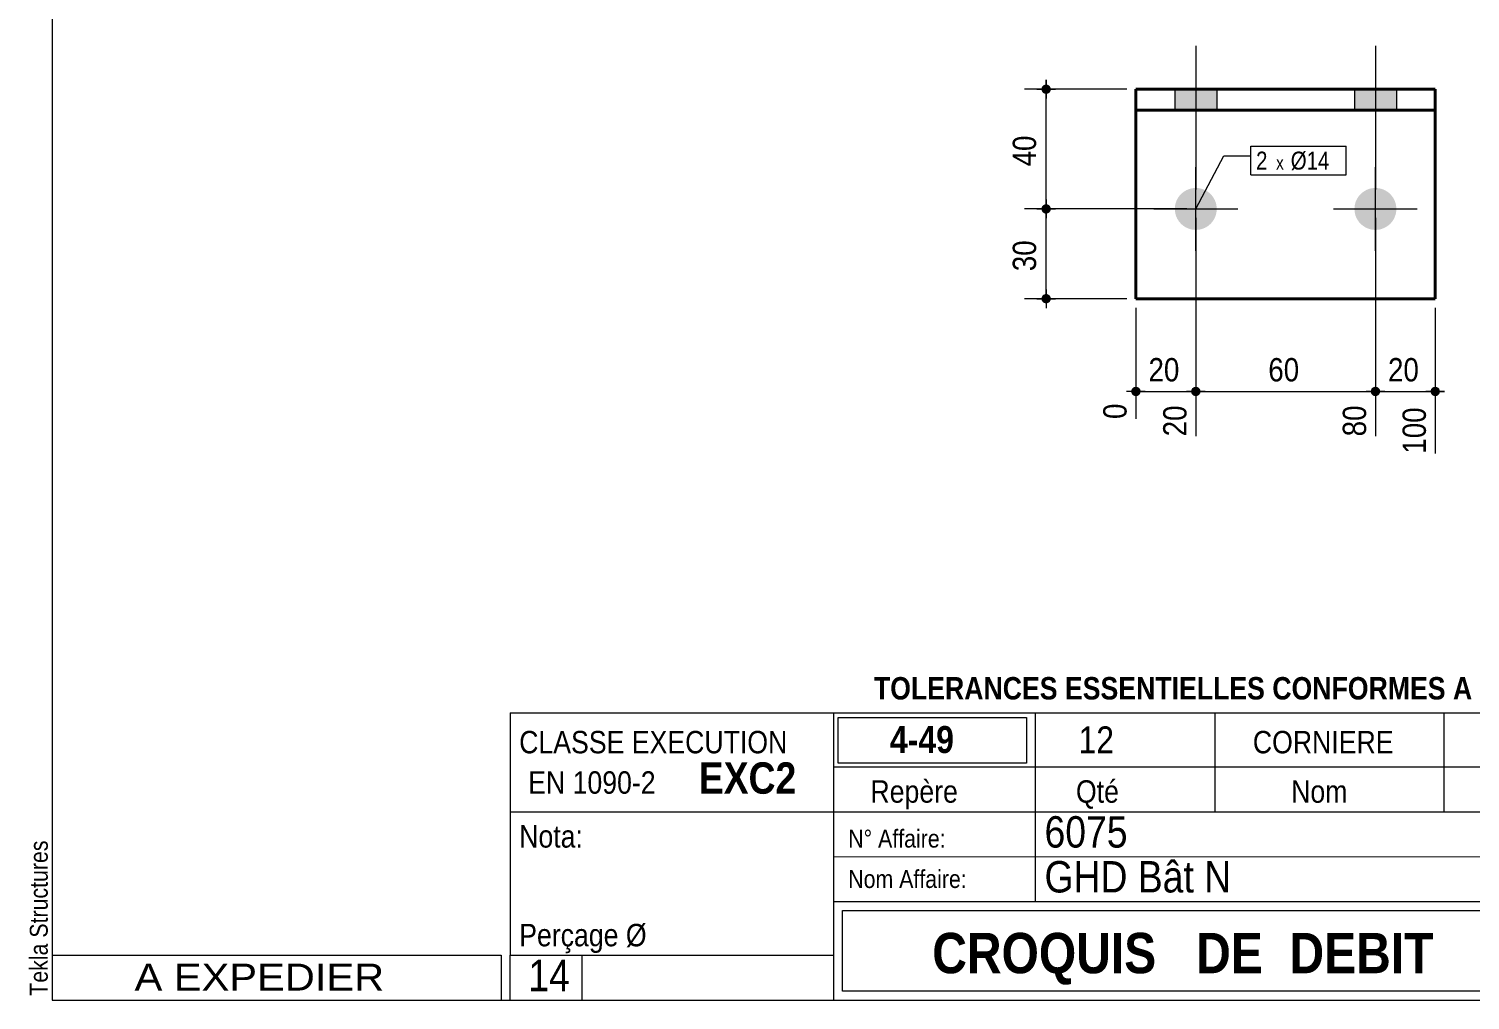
# Model space of a CAD drawing. Header units: millimetres. Extents: x 2 to 287, y 5 to 195.
# Drawn here: x 2.4 to 162.9, y 5 to 113.2 of the extents above; entities that cross this region are included whole.
import ezdxf

# ---------------------------------------------------------------- set-up
doc = ezdxf.new("R2010")
doc.units = ezdxf.units.MM
for name, color, linetype, lineweight in [('Autre type objet', 1, 'Continuous', 0), ('Boulon', 7, 'Continuous', 0), ('Cotation', 7, 'Continuous', 0), ('Désignation boulon', 3, 'Continuous', 0), ('Feuille dessin', 5, 'Continuous', 0), ('Piece', 2, 'Continuous', 0)]:
    doc.layers.add(name, color=color, linetype=linetype, lineweight=lineweight)
doc.styles.add('ARIAL', font='ARIAL.TTF')
doc.styles.add('ARIAL_BOLD', font='ARIALBD.TTF')
doc.styles.add('ARIAL_NARROW', font='ARIAL.TTF')
doc.styles.add('COMIC_SANS_MS', font='COMIC.TTF')

# ---------------------------------------------------------------- blocks, each defined once
blk = doc.blocks.new('*A4')
at = {"layer": 'Boulon'}
for points in [[(132.29, 90.82), (132.23, 90.82), (132.18, 90.83), (132.12, 90.83), (132.06, 90.84), (132, 90.85), (131.95, 90.85), (131.89, 90.86), (131.84, 90.88), (131.78, 90.89), (131.72, 90.9), (131.67, 90.92), (131.61, 90.94), (131.56, 90.96), (131.51, 90.98), (131.45, 91), (131.4, 91.02), (131.35, 91.04), (131.3, 91.07), (131.25, 91.1), (131.2, 91.12), (131.15, 91.15), (131.1, 91.18), (131.05, 91.21), (131, 91.25), (130.96, 91.28), (130.91, 91.31), (130.87, 91.35), (130.82, 91.39), (130.78, 91.42), (130.74, 91.46), (130.7, 91.5), (130.66, 91.54), (130.62, 91.59), (130.58, 91.63), (130.54, 91.67), (130.51, 91.72), (130.47, 91.76), (130.44, 91.81), (130.41, 91.86), (130.38, 91.91), (130.35, 91.95), (130.32, 92), (130.29, 92.05), (130.26, 92.1), (130.24, 92.16), (130.21, 92.21), (130.19, 92.26), (130.17, 92.31), (130.15, 92.37), (130.13, 92.42), (130.11, 92.48), (130.1, 92.53), (130.08, 92.59), (130.07, 92.64), (130.06, 92.7), (130.05, 92.75), (130.04, 92.81), (130.03, 92.87), (130.02, 92.92), (130.02, 92.98), (130.02, 93.04), (130.01, 93.1), (130.01, 93.15), (130.01, 93.21), (130.02, 93.27), (130.02, 93.32), (130.02, 93.38), (130.03, 93.44), (130.04, 93.5), (130.05, 93.55), (130.06, 93.61), (130.07, 93.66), (130.08, 93.72), (130.1, 93.78), (130.11, 93.83), (130.13, 93.89), (130.15, 93.94), (130.17, 93.99), (130.19, 94.05), (130.21, 94.1), (130.24, 94.15), (130.26, 94.2), (130.29, 94.25), (130.32, 94.3), (130.35, 94.35), (130.38, 94.4), (130.41, 94.45), (130.44, 94.5), (130.47, 94.54), (130.51, 94.59), (130.54, 94.63), (130.58, 94.68), (130.62, 94.72), (130.66, 94.76), (130.7, 94.8), (130.74, 94.84), (130.78, 94.88), (130.82, 94.92), (130.87, 94.96), (130.91, 94.99), (130.96, 95.03), (131, 95.06), (131.05, 95.09), (131.1, 95.12), (131.15, 95.15), (131.2, 95.18), (131.25, 95.21), (131.3, 95.24), (131.35, 95.26), (131.4, 95.29), (131.45, 95.31), (131.51, 95.33), (131.56, 95.35), (131.61, 95.37), (131.67, 95.39), (131.72, 95.4), (131.78, 95.42), (131.84, 95.43), (131.89, 95.44), (131.95, 95.45), (132, 95.46), (132.06, 95.47), (132.12, 95.48), (132.18, 95.48), (132.23, 95.48), (132.29, 95.49), (132.35, 95.49), (132.4, 95.49), (132.46, 95.48), (132.52, 95.48), (132.58, 95.48), (132.63, 95.47), (132.69, 95.46), (132.75, 95.45), (132.8, 95.44), (132.86, 95.43), (132.91, 95.42), (132.97, 95.4), (133.02, 95.39), (133.08, 95.37), (133.13, 95.35), (133.19, 95.33), (133.24, 95.31), (133.29, 95.29), (133.34, 95.26), (133.4, 95.24), (133.45, 95.21), (133.5, 95.18), (133.55, 95.15), (133.59, 95.12), (133.64, 95.09), (133.69, 95.06), (133.74, 95.03), (133.78, 94.99), (133.83, 94.96), (133.87, 94.92), (133.91, 94.88), (133.96, 94.84), (134, 94.8), (134.04, 94.76), (134.08, 94.72), (134.11, 94.68), (134.15, 94.63), (134.19, 94.59), (134.22, 94.54), (134.25, 94.5), (134.29, 94.45), (134.32, 94.4), (134.35, 94.35), (134.38, 94.3), (134.4, 94.25), (134.43, 94.2), (134.46, 94.15), (134.48, 94.1), (134.5, 94.05), (134.52, 93.99), (134.54, 93.94), (134.56, 93.89), (134.58, 93.83), (134.6, 93.78), (134.61, 93.72), (134.62, 93.66), (134.64, 93.61), (134.65, 93.55), (134.65, 93.5), (134.66, 93.44), (134.67, 93.38), (134.67, 93.32), (134.68, 93.27), (134.68, 93.21), (134.68, 93.15), (134.68, 93.1), (134.68, 93.04), (134.67, 92.98), (134.67, 92.92), (134.66, 92.87), (134.65, 92.81), (134.65, 92.75), (134.64, 92.7), (134.62, 92.64), (134.61, 92.59), (134.6, 92.53), (134.58, 92.48), (134.56, 92.42), (134.54, 92.37), (134.52, 92.31), (134.5, 92.26), (134.48, 92.21), (134.46, 92.16), (134.43, 92.1), (134.4, 92.05), (134.38, 92), (134.35, 91.95), (134.32, 91.91), (134.29, 91.86), (134.25, 91.81), (134.22, 91.76), (134.19, 91.72), (134.15, 91.67), (134.11, 91.63), (134.08, 91.59), (134.04, 91.54), (134, 91.5), (133.96, 91.46), (133.91, 91.42), (133.87, 91.39), (133.83, 91.35), (133.78, 91.31), (133.74, 91.28), (133.69, 91.25), (133.64, 91.21), (133.59, 91.18), (133.55, 91.15), (133.5, 91.12), (133.45, 91.1), (133.4, 91.07), (133.34, 91.04), (133.29, 91.02), (133.24, 91), (133.19, 90.98), (133.13, 90.96), (133.08, 90.94), (133.02, 90.92), (132.97, 90.9), (132.91, 90.89), (132.86, 90.88), (132.8, 90.86), (132.75, 90.85), (132.69, 90.85), (132.63, 90.84), (132.58, 90.83), (132.52, 90.83), (132.46, 90.82), (132.4, 90.82), (132.35, 90.82)], [(152.29, 90.82), (152.23, 90.82), (152.18, 90.83), (152.12, 90.83), (152.06, 90.84), (152, 90.85), (151.95, 90.85), (151.89, 90.86), (151.84, 90.88), (151.78, 90.89), (151.72, 90.9), (151.67, 90.92), (151.61, 90.94), (151.56, 90.96), (151.51, 90.98), (151.45, 91), (151.4, 91.02), (151.35, 91.04), (151.3, 91.07), (151.25, 91.1), (151.2, 91.12), (151.15, 91.15), (151.1, 91.18), (151.05, 91.21), (151, 91.25), (150.96, 91.28), (150.91, 91.31), (150.87, 91.35), (150.82, 91.39), (150.78, 91.42), (150.74, 91.46), (150.7, 91.5), (150.66, 91.54), (150.62, 91.59), (150.58, 91.63), (150.54, 91.67), (150.51, 91.72), (150.47, 91.76), (150.44, 91.81), (150.41, 91.86), (150.38, 91.91), (150.35, 91.95), (150.32, 92), (150.29, 92.05), (150.26, 92.1), (150.24, 92.16), (150.21, 92.21), (150.19, 92.26), (150.17, 92.31), (150.15, 92.37), (150.13, 92.42), (150.11, 92.48), (150.1, 92.53), (150.08, 92.59), (150.07, 92.64), (150.06, 92.7), (150.05, 92.75), (150.04, 92.81), (150.03, 92.87), (150.02, 92.92), (150.02, 92.98), (150.02, 93.04), (150.01, 93.1), (150.01, 93.15), (150.01, 93.21), (150.02, 93.27), (150.02, 93.32), (150.02, 93.38), (150.03, 93.44), (150.04, 93.5), (150.05, 93.55), (150.06, 93.61), (150.07, 93.66), (150.08, 93.72), (150.1, 93.78), (150.11, 93.83), (150.13, 93.89), (150.15, 93.94), (150.17, 93.99), (150.19, 94.05), (150.21, 94.1), (150.24, 94.15), (150.26, 94.2), (150.29, 94.25), (150.32, 94.3), (150.35, 94.35), (150.38, 94.4), (150.41, 94.45), (150.44, 94.5), (150.47, 94.54), (150.51, 94.59), (150.54, 94.63), (150.58, 94.68), (150.62, 94.72), (150.66, 94.76), (150.7, 94.8), (150.74, 94.84), (150.78, 94.88), (150.82, 94.92), (150.87, 94.96), (150.91, 94.99), (150.96, 95.03), (151, 95.06), (151.05, 95.09), (151.1, 95.12), (151.15, 95.15), (151.2, 95.18), (151.25, 95.21), (151.3, 95.24), (151.35, 95.26), (151.4, 95.29), (151.45, 95.31), (151.51, 95.33), (151.56, 95.35), (151.61, 95.37), (151.67, 95.39), (151.72, 95.4), (151.78, 95.42), (151.84, 95.43), (151.89, 95.44), (151.95, 95.45), (152, 95.46), (152.06, 95.47), (152.12, 95.48), (152.18, 95.48), (152.23, 95.48), (152.29, 95.49), (152.35, 95.49), (152.4, 95.49), (152.46, 95.48), (152.52, 95.48), (152.58, 95.48), (152.63, 95.47), (152.69, 95.46), (152.75, 95.45), (152.8, 95.44), (152.86, 95.43), (152.91, 95.42), (152.97, 95.4), (153.02, 95.39), (153.08, 95.37), (153.13, 95.35), (153.19, 95.33), (153.24, 95.31), (153.29, 95.29), (153.34, 95.26), (153.4, 95.24), (153.45, 95.21), (153.5, 95.18), (153.55, 95.15), (153.59, 95.12), (153.64, 95.09), (153.69, 95.06), (153.74, 95.03), (153.78, 94.99), (153.83, 94.96), (153.87, 94.92), (153.91, 94.88), (153.96, 94.84), (154, 94.8), (154.04, 94.76), (154.08, 94.72), (154.11, 94.68), (154.15, 94.63), (154.19, 94.59), (154.22, 94.54), (154.25, 94.5), (154.29, 94.45), (154.32, 94.4), (154.35, 94.35), (154.38, 94.3), (154.4, 94.25), (154.43, 94.2), (154.46, 94.15), (154.48, 94.1), (154.5, 94.05), (154.52, 93.99), (154.54, 93.94), (154.56, 93.89), (154.58, 93.83), (154.6, 93.78), (154.61, 93.72), (154.62, 93.66), (154.64, 93.61), (154.65, 93.55), (154.65, 93.5), (154.66, 93.44), (154.67, 93.38), (154.67, 93.32), (154.68, 93.27), (154.68, 93.21), (154.68, 93.15), (154.68, 93.1), (154.68, 93.04), (154.67, 92.98), (154.67, 92.92), (154.66, 92.87), (154.65, 92.81), (154.65, 92.75), (154.64, 92.7), (154.62, 92.64), (154.61, 92.59), (154.6, 92.53), (154.58, 92.48), (154.56, 92.42), (154.54, 92.37), (154.52, 92.31), (154.5, 92.26), (154.48, 92.21), (154.46, 92.16), (154.43, 92.1), (154.4, 92.05), (154.38, 92), (154.35, 91.95), (154.32, 91.91), (154.29, 91.86), (154.25, 91.81), (154.22, 91.76), (154.19, 91.72), (154.15, 91.67), (154.11, 91.63), (154.08, 91.59), (154.04, 91.54), (154, 91.5), (153.96, 91.46), (153.91, 91.42), (153.87, 91.39), (153.83, 91.35), (153.78, 91.31), (153.74, 91.28), (153.69, 91.25), (153.64, 91.21), (153.59, 91.18), (153.55, 91.15), (153.5, 91.12), (153.45, 91.1), (153.4, 91.07), (153.34, 91.04), (153.29, 91.02), (153.24, 91), (153.19, 90.98), (153.13, 90.96), (153.08, 90.94), (153.02, 90.92), (152.97, 90.9), (152.91, 90.89), (152.86, 90.88), (152.8, 90.86), (152.75, 90.85), (152.69, 90.85), (152.63, 90.84), (152.58, 90.83), (152.52, 90.83), (152.46, 90.82), (152.4, 90.82), (152.35, 90.82)]]:
    blk.add_hatch(color=256, dxfattribs=at).paths.add_polyline_path(points, flags=17)
at = {"layer": 'Boulon', "linetype": 'Continuous', "lineweight": 0}
for p, q in [((132.35, 88.49), (132.35, 97.82)), ((152.35, 88.49), (152.35, 97.82)), ((127.68, 93.15), (137.01, 93.15)), ((147.68, 93.15), (157.01, 93.15))]:
    blk.add_line(p, q, dxfattribs=at)
blk = doc.blocks.new('*A5')
at = {"layer": 'Boulon'}
for points in [[(134.68, 106.49), (134.68, 104.15), (130.01, 104.15), (130.01, 106.49)], [(154.68, 106.49), (154.68, 104.15), (150.01, 104.15), (150.01, 106.49)]]:
    blk.add_hatch(color=256, dxfattribs=at).paths.add_polyline_path(points, flags=17)
at = {"layer": 'Boulon', "linetype": 'Continuous', "lineweight": 0}
for p, q in [((132.35, 111.32), (132.35, 95.32)), ((152.35, 111.32), (152.35, 95.32)), ((130.01, 106.49), (130.01, 104.15)), ((134.68, 106.49), (134.68, 104.15)), ((150.01, 106.49), (150.01, 104.15)), ((154.68, 106.49), (154.68, 104.15))]:
    blk.add_line(p, q, dxfattribs=at)
blk = doc.blocks.new('*A6')
at = {"layer": 'Piece', "color": 2, "linetype": 'Continuous', "lineweight": 40}
for p, q in [((125.68, 104.153333), (125.68, 106.486667)), ((125.68, 106.486667), (159.013333, 106.486667)), ((159.013333, 104.153333), (159.013333, 106.486667)), ((125.68, 104.153333), (159.013333, 104.153333)), ((125.68, 104.153333), (125.68, 83.153333)), ((159.013333, 83.153333), (159.013333, 104.153333)), ((125.68, 83.153333), (159.013333, 83.153333))]:
    blk.add_line(p, q, dxfattribs=at)
blk = doc.blocks.new('*A7')
at = {"layer": 'Feuille dessin', "linetype": 'Continuous', "lineweight": 0}
for p, q in [((5, 195), (5, 5)), ((5, 5), (282, 5))]:
    blk.add_line(p, q, dxfattribs=at)
at = {"layer": 'Feuille dessin', "style": 'ARIAL', "width": 0.85}
blk.add_text('Tekla Structures', height=2, rotation=90, dxfattribs=at).set_placement((4.5, 5.5))
blk = doc.blocks.new('*A9')
at = {"layer": 'Autre type objet', "linetype": 'Continuous', "lineweight": 0}
for p, q in [((56, 37), (92, 37)), ((56, 37), (56, 10)), ((92, 37), (92, 10)), ((56, 26), (92, 26)), ((56, 10), (92, 10)), ((56, 5), (56, 10)), ((64, 5), (64, 10)), ((56, 5), (64, 5))]:
    blk.add_line(p, q, dxfattribs=at)
at = {"layer": 'Autre type objet', "width": 0.85}
for s, height, style, p in [('CLASSE EXECUTION', 2.5, 'ARIAL', (57, 32.5)), ('EN 1090-2', 2.5, 'ARIAL', (58, 28)), ('EXC2', 3.5, 'ARIAL_BOLD', (77, 28)), ('Nota:', 2.5, 'ARIAL', (57, 22)), ('Perçage Ø', 2.5, 'ARIAL', (57, 11)), ('14', 3.5, 'ARIAL_NARROW', (58.014234, 6))]:
    blk.add_text(s, height=height, dxfattribs=dict(at, style=style)).set_placement(p)
blk = doc.blocks.new('*A10')
at = {"layer": 'Autre type objet', "linetype": 'Continuous', "lineweight": 0}
for p, q in [((92, 37), (282, 37)), ((92, 37), (92, 31)), ((114.5, 31), (114.5, 37)), ((134.5, 31), (134.5, 37)), ((160, 31), (160, 37)), ((92.51953, 36.5), (113.5, 36.5)), ((92.51953, 31.394341), (92.51953, 36.5)), ((113.5, 36.5), (113.5, 31.394341)), ((92, 31), (282, 31)), ((92, 31), (92, 5)), ((113.5, 31.394341), (92.51953, 31.394341)), ((114.5, 16), (114.5, 31)), ((134.5, 26), (134.5, 31)), ((160, 26), (160, 31)), ((92, 26), (282, 26)), ((92, 21), (241.327069, 20.935451)), ((92, 16), (181, 16)), ((93, 15), (180, 15)), ((93, 6), (93, 15)), ((92, 5), (282, 5)), ((180, 6), (93, 6))]:
    blk.add_line(p, q, dxfattribs=at)
at = {"layer": 'Autre type objet', "width": 0.85}
for s, height, style, p in [('TOLERANCES ESSENTIELLES CONFORMES A LA NORME 1090-1', 2.5, 'ARIAL_BOLD', (96.5, 38.5)), ('4-49', 3, 'ARIAL_BOLD', (98.285724, 32.540141)), ('12', 3, 'ARIAL', (119.277344, 32.5)), ('CORNIERE', 2.5, 'ARIAL', (138.699341, 32.5)), ('Repère', 2.5, 'ARIAL', (96.112978, 27)), ('Qté', 2.5, 'ARIAL', (119, 27)), ('Nom', 2.5, 'ARIAL', (142.961426, 27)), ('N° Affaire:', 2, 'ARIAL', (93.640566, 22)), ('6075', 3.5, 'ARIAL', (115.5, 22)), ('Nom Affaire:', 2, 'ARIAL', (93.640566, 17.5)), ('GHD Bât N', 3.5, 'ARIAL', (115.5, 17)), ('CROQUIS   DE  DEBIT', 4.5, 'ARIAL_BOLD', (103, 8))]:
    blk.add_text(s, height=height, dxfattribs=dict(at, style=style)).set_placement(p)
blk = doc.blocks.new('*A11')
at = {"layer": 'Autre type objet', "linetype": 'Continuous', "lineweight": 0}
for p, q in [((5, 10), (55, 10)), ((5, 10), (5, 5)), ((55, 10), (55, 5)), ((5, 5), (55, 5))]:
    blk.add_line(p, q, dxfattribs=at)
at = {"layer": 'Autre type objet', "style": 'ARIAL', "width": 1.105}
blk.add_text('A EXPEDIER', height=3, dxfattribs=at).set_placement((14.169647, 6.073465))
blk = doc.blocks.new('*A20')
at = {"layer": 'Cotation'}
for points in [[(115.65, 92.63), (115.63, 92.64), (115.6, 92.64), (115.58, 92.64), (115.55, 92.65), (115.53, 92.66), (115.5, 92.66), (115.48, 92.67), (115.46, 92.68), (115.43, 92.69), (115.41, 92.71), (115.39, 92.72), (115.37, 92.74), (115.35, 92.75), (115.33, 92.77), (115.31, 92.79), (115.29, 92.8), (115.28, 92.82), (115.26, 92.84), (115.25, 92.86), (115.23, 92.89), (115.22, 92.91), (115.21, 92.93), (115.2, 92.95), (115.19, 92.98), (115.18, 93), (115.18, 93.03), (115.17, 93.05), (115.17, 93.08), (115.16, 93.1), (115.16, 93.13), (115.16, 93.15), (115.16, 93.18), (115.16, 93.2), (115.17, 93.23), (115.17, 93.25), (115.18, 93.28), (115.18, 93.3), (115.19, 93.33), (115.2, 93.35), (115.21, 93.38), (115.22, 93.4), (115.23, 93.42), (115.25, 93.44), (115.26, 93.46), (115.28, 93.48), (115.29, 93.5), (115.31, 93.52), (115.33, 93.54), (115.35, 93.56), (115.37, 93.57), (115.39, 93.59), (115.41, 93.6), (115.43, 93.61), (115.46, 93.62), (115.48, 93.63), (115.5, 93.64), (115.53, 93.65), (115.55, 93.66), (115.58, 93.66), (115.6, 93.67), (115.63, 93.67), (115.65, 93.67), (115.68, 93.67), (115.71, 93.67), (115.73, 93.67), (115.76, 93.67), (115.78, 93.66), (115.81, 93.66), (115.83, 93.65), (115.86, 93.64), (115.88, 93.63), (115.9, 93.62), (115.93, 93.61), (115.95, 93.6), (115.97, 93.59), (115.99, 93.57), (116.01, 93.56), (116.03, 93.54), (116.05, 93.52), (116.07, 93.5), (116.08, 93.48), (116.1, 93.46), (116.11, 93.44), (116.13, 93.42), (116.14, 93.4), (116.15, 93.38), (116.16, 93.35), (116.17, 93.33), (116.18, 93.3), (116.18, 93.28), (116.19, 93.25), (116.19, 93.23), (116.2, 93.2), (116.2, 93.18), (116.2, 93.15), (116.2, 93.13), (116.2, 93.1), (116.19, 93.08), (116.19, 93.05), (116.18, 93.03), (116.18, 93), (116.17, 92.98), (116.16, 92.95), (116.15, 92.93), (116.14, 92.91), (116.13, 92.89), (116.11, 92.86), (116.1, 92.84), (116.08, 92.82), (116.07, 92.8), (116.05, 92.79), (116.03, 92.77), (116.01, 92.75), (115.99, 92.74), (115.97, 92.72), (115.95, 92.71), (115.93, 92.69), (115.9, 92.68), (115.88, 92.67), (115.86, 92.66), (115.83, 92.66), (115.81, 92.65), (115.78, 92.64), (115.76, 92.64), (115.73, 92.64), (115.71, 92.63), (115.68, 92.63)], [(115.65, 82.63), (115.63, 82.64), (115.6, 82.64), (115.58, 82.64), (115.55, 82.65), (115.53, 82.66), (115.5, 82.66), (115.48, 82.67), (115.46, 82.68), (115.43, 82.69), (115.41, 82.71), (115.39, 82.72), (115.37, 82.74), (115.35, 82.75), (115.33, 82.77), (115.31, 82.79), (115.29, 82.8), (115.28, 82.82), (115.26, 82.84), (115.25, 82.86), (115.23, 82.89), (115.22, 82.91), (115.21, 82.93), (115.2, 82.95), (115.19, 82.98), (115.18, 83), (115.18, 83.03), (115.17, 83.05), (115.17, 83.08), (115.16, 83.1), (115.16, 83.13), (115.16, 83.15), (115.16, 83.18), (115.16, 83.2), (115.17, 83.23), (115.17, 83.25), (115.18, 83.28), (115.18, 83.3), (115.19, 83.33), (115.2, 83.35), (115.21, 83.38), (115.22, 83.4), (115.23, 83.42), (115.25, 83.44), (115.26, 83.46), (115.28, 83.48), (115.29, 83.5), (115.31, 83.52), (115.33, 83.54), (115.35, 83.56), (115.37, 83.57), (115.39, 83.59), (115.41, 83.6), (115.43, 83.61), (115.46, 83.62), (115.48, 83.63), (115.5, 83.64), (115.53, 83.65), (115.55, 83.66), (115.58, 83.66), (115.6, 83.67), (115.63, 83.67), (115.65, 83.67), (115.68, 83.67), (115.71, 83.67), (115.73, 83.67), (115.76, 83.67), (115.78, 83.66), (115.81, 83.66), (115.83, 83.65), (115.86, 83.64), (115.88, 83.63), (115.9, 83.62), (115.93, 83.61), (115.95, 83.6), (115.97, 83.59), (115.99, 83.57), (116.01, 83.56), (116.03, 83.54), (116.05, 83.52), (116.07, 83.5), (116.08, 83.48), (116.1, 83.46), (116.11, 83.44), (116.13, 83.42), (116.14, 83.4), (116.15, 83.38), (116.16, 83.35), (116.17, 83.33), (116.18, 83.3), (116.18, 83.28), (116.19, 83.25), (116.19, 83.23), (116.2, 83.2), (116.2, 83.18), (116.2, 83.15), (116.2, 83.13), (116.2, 83.1), (116.19, 83.08), (116.19, 83.05), (116.18, 83.03), (116.18, 83), (116.17, 82.98), (116.16, 82.95), (116.15, 82.93), (116.14, 82.91), (116.13, 82.89), (116.11, 82.86), (116.1, 82.84), (116.08, 82.82), (116.07, 82.8), (116.05, 82.79), (116.03, 82.77), (116.01, 82.75), (115.99, 82.74), (115.97, 82.72), (115.95, 82.71), (115.93, 82.69), (115.9, 82.68), (115.88, 82.67), (115.86, 82.66), (115.83, 82.66), (115.81, 82.65), (115.78, 82.64), (115.76, 82.64), (115.73, 82.64), (115.71, 82.63), (115.68, 82.63)]]:
    blk.add_hatch(color=256, dxfattribs=at).paths.add_polyline_path(points, flags=17)
at = {"layer": 'Cotation', "linetype": 'Continuous', "lineweight": 0}
for p, q in [((131.35, 93.15), (113.26, 93.15)), ((114.64, 93.15), (116.72, 93.15)), ((115.68, 94.19), (115.68, 92.11)), ((115.68, 93.15), (115.68, 94.19)), ((115.68, 83.15), (115.68, 93.15)), ((115.68, 84.19), (115.68, 82.11)), ((124.68, 83.15), (113.26, 83.15)), ((114.64, 83.15), (116.72, 83.15)), ((115.68, 83.15), (115.68, 82.11))]:
    blk.add_line(p, q, dxfattribs=at)
at = {"layer": 'Cotation'}
for p in [(115.68, 93.15), (115.68, 83.15)]:
    blk.add_point(p, dxfattribs=at)
at = {"layer": 'Cotation', "style": 'ARIAL', "width": 0.85}
blk.add_text('30', height=2.6, rotation=90.0002, dxfattribs=at).set_placement((114.56, 86.22))
blk = doc.blocks.new('*A21')
at = {"layer": 'Cotation'}
for points in [[(115.65, 105.97), (115.63, 105.97), (115.6, 105.97), (115.58, 105.98), (115.55, 105.98), (115.53, 105.99), (115.5, 106), (115.48, 106.01), (115.46, 106.02), (115.43, 106.03), (115.41, 106.04), (115.39, 106.05), (115.37, 106.07), (115.35, 106.08), (115.33, 106.1), (115.31, 106.12), (115.29, 106.14), (115.28, 106.16), (115.26, 106.18), (115.25, 106.2), (115.23, 106.22), (115.22, 106.24), (115.21, 106.26), (115.2, 106.29), (115.19, 106.31), (115.18, 106.34), (115.18, 106.36), (115.17, 106.39), (115.17, 106.41), (115.16, 106.44), (115.16, 106.46), (115.16, 106.49), (115.16, 106.51), (115.16, 106.54), (115.17, 106.56), (115.17, 106.59), (115.18, 106.61), (115.18, 106.64), (115.19, 106.66), (115.2, 106.69), (115.21, 106.71), (115.22, 106.73), (115.23, 106.75), (115.25, 106.78), (115.26, 106.8), (115.28, 106.82), (115.29, 106.84), (115.31, 106.85), (115.33, 106.87), (115.35, 106.89), (115.37, 106.9), (115.39, 106.92), (115.41, 106.93), (115.43, 106.95), (115.46, 106.96), (115.48, 106.97), (115.5, 106.98), (115.53, 106.98), (115.55, 106.99), (115.58, 107), (115.6, 107), (115.63, 107), (115.65, 107.01), (115.68, 107.01), (115.71, 107.01), (115.73, 107), (115.76, 107), (115.78, 107), (115.81, 106.99), (115.83, 106.98), (115.86, 106.98), (115.88, 106.97), (115.9, 106.96), (115.93, 106.95), (115.95, 106.93), (115.97, 106.92), (115.99, 106.9), (116.01, 106.89), (116.03, 106.87), (116.05, 106.85), (116.07, 106.84), (116.08, 106.82), (116.1, 106.8), (116.11, 106.78), (116.13, 106.75), (116.14, 106.73), (116.15, 106.71), (116.16, 106.69), (116.17, 106.66), (116.18, 106.64), (116.18, 106.61), (116.19, 106.59), (116.19, 106.56), (116.2, 106.54), (116.2, 106.51), (116.2, 106.49), (116.2, 106.46), (116.2, 106.44), (116.19, 106.41), (116.19, 106.39), (116.18, 106.36), (116.18, 106.34), (116.17, 106.31), (116.16, 106.29), (116.15, 106.26), (116.14, 106.24), (116.13, 106.22), (116.11, 106.2), (116.1, 106.18), (116.08, 106.16), (116.07, 106.14), (116.05, 106.12), (116.03, 106.1), (116.01, 106.08), (115.99, 106.07), (115.97, 106.05), (115.95, 106.04), (115.93, 106.03), (115.9, 106.02), (115.88, 106.01), (115.86, 106), (115.83, 105.99), (115.81, 105.98), (115.78, 105.98), (115.76, 105.97), (115.73, 105.97), (115.71, 105.97), (115.68, 105.97)], [(115.65, 92.63), (115.63, 92.64), (115.6, 92.64), (115.58, 92.64), (115.55, 92.65), (115.53, 92.66), (115.5, 92.66), (115.48, 92.67), (115.46, 92.68), (115.43, 92.69), (115.41, 92.71), (115.39, 92.72), (115.37, 92.74), (115.35, 92.75), (115.33, 92.77), (115.31, 92.79), (115.29, 92.8), (115.28, 92.82), (115.26, 92.84), (115.25, 92.86), (115.23, 92.89), (115.22, 92.91), (115.21, 92.93), (115.2, 92.95), (115.19, 92.98), (115.18, 93), (115.18, 93.03), (115.17, 93.05), (115.17, 93.08), (115.16, 93.1), (115.16, 93.13), (115.16, 93.15), (115.16, 93.18), (115.16, 93.2), (115.17, 93.23), (115.17, 93.25), (115.18, 93.28), (115.18, 93.3), (115.19, 93.33), (115.2, 93.35), (115.21, 93.38), (115.22, 93.4), (115.23, 93.42), (115.25, 93.44), (115.26, 93.46), (115.28, 93.48), (115.29, 93.5), (115.31, 93.52), (115.33, 93.54), (115.35, 93.56), (115.37, 93.57), (115.39, 93.59), (115.41, 93.6), (115.43, 93.61), (115.46, 93.62), (115.48, 93.63), (115.5, 93.64), (115.53, 93.65), (115.55, 93.66), (115.58, 93.66), (115.6, 93.67), (115.63, 93.67), (115.65, 93.67), (115.68, 93.67), (115.71, 93.67), (115.73, 93.67), (115.76, 93.67), (115.78, 93.66), (115.81, 93.66), (115.83, 93.65), (115.86, 93.64), (115.88, 93.63), (115.9, 93.62), (115.93, 93.61), (115.95, 93.6), (115.97, 93.59), (115.99, 93.57), (116.01, 93.56), (116.03, 93.54), (116.05, 93.52), (116.07, 93.5), (116.08, 93.48), (116.1, 93.46), (116.11, 93.44), (116.13, 93.42), (116.14, 93.4), (116.15, 93.38), (116.16, 93.35), (116.17, 93.33), (116.18, 93.3), (116.18, 93.28), (116.19, 93.25), (116.19, 93.23), (116.2, 93.2), (116.2, 93.18), (116.2, 93.15), (116.2, 93.13), (116.2, 93.1), (116.19, 93.08), (116.19, 93.05), (116.18, 93.03), (116.18, 93), (116.17, 92.98), (116.16, 92.95), (116.15, 92.93), (116.14, 92.91), (116.13, 92.89), (116.11, 92.86), (116.1, 92.84), (116.08, 92.82), (116.07, 92.8), (116.05, 92.79), (116.03, 92.77), (116.01, 92.75), (115.99, 92.74), (115.97, 92.72), (115.95, 92.71), (115.93, 92.69), (115.9, 92.68), (115.88, 92.67), (115.86, 92.66), (115.83, 92.66), (115.81, 92.65), (115.78, 92.64), (115.76, 92.64), (115.73, 92.64), (115.71, 92.63), (115.68, 92.63)]]:
    blk.add_hatch(color=256, dxfattribs=at).paths.add_polyline_path(points, flags=17)
at = {"layer": 'Cotation', "linetype": 'Continuous', "lineweight": 0}
for p, q in [((124.68, 106.49), (113.26, 106.49)), ((114.64, 106.49), (116.72, 106.49)), ((115.68, 107.53), (115.68, 105.45)), ((115.68, 106.49), (115.68, 107.53)), ((115.68, 93.15), (115.68, 106.49)), ((131.35, 93.15), (113.26, 93.15)), ((114.64, 93.15), (116.72, 93.15)), ((115.68, 94.19), (115.68, 92.11)), ((115.68, 93.15), (115.68, 92.11))]:
    blk.add_line(p, q, dxfattribs=at)
at = {"layer": 'Cotation'}
for p in [(115.68, 106.49), (115.68, 93.15)]:
    blk.add_point(p, dxfattribs=at)
at = {"layer": 'Cotation', "style": 'ARIAL', "width": 0.85}
blk.add_text('40', height=2.6, rotation=90.0002, dxfattribs=at).set_placement((114.56, 97.89))
blk = doc.blocks.new('*A22')
at = {"layer": 'Cotation'}
for points in [[(125.65, 72.3), (125.63, 72.3), (125.6, 72.31), (125.58, 72.31), (125.55, 72.32), (125.53, 72.32), (125.5, 72.33), (125.48, 72.34), (125.46, 72.35), (125.43, 72.36), (125.41, 72.37), (125.39, 72.39), (125.37, 72.4), (125.35, 72.42), (125.33, 72.43), (125.31, 72.45), (125.29, 72.47), (125.28, 72.49), (125.26, 72.51), (125.25, 72.53), (125.23, 72.55), (125.22, 72.57), (125.21, 72.6), (125.2, 72.62), (125.19, 72.64), (125.18, 72.67), (125.18, 72.69), (125.17, 72.72), (125.17, 72.74), (125.16, 72.77), (125.16, 72.79), (125.16, 72.82), (125.16, 72.85), (125.16, 72.87), (125.17, 72.9), (125.17, 72.92), (125.18, 72.95), (125.18, 72.97), (125.19, 73), (125.2, 73.02), (125.21, 73.04), (125.22, 73.07), (125.23, 73.09), (125.25, 73.11), (125.26, 73.13), (125.28, 73.15), (125.29, 73.17), (125.31, 73.19), (125.33, 73.21), (125.35, 73.22), (125.37, 73.24), (125.39, 73.25), (125.41, 73.27), (125.43, 73.28), (125.46, 73.29), (125.48, 73.3), (125.5, 73.31), (125.53, 73.32), (125.55, 73.32), (125.58, 73.33), (125.6, 73.33), (125.63, 73.34), (125.65, 73.34), (125.68, 73.34), (125.71, 73.34), (125.73, 73.34), (125.76, 73.33), (125.78, 73.33), (125.81, 73.32), (125.83, 73.32), (125.86, 73.31), (125.88, 73.3), (125.9, 73.29), (125.93, 73.28), (125.95, 73.27), (125.97, 73.25), (125.99, 73.24), (126.01, 73.22), (126.03, 73.21), (126.05, 73.19), (126.07, 73.17), (126.08, 73.15), (126.1, 73.13), (126.11, 73.11), (126.13, 73.09), (126.14, 73.07), (126.15, 73.04), (126.16, 73.02), (126.17, 73), (126.18, 72.97), (126.18, 72.95), (126.19, 72.92), (126.19, 72.9), (126.2, 72.87), (126.2, 72.85), (126.2, 72.82), (126.2, 72.79), (126.2, 72.77), (126.19, 72.74), (126.19, 72.72), (126.18, 72.69), (126.18, 72.67), (126.17, 72.64), (126.16, 72.62), (126.15, 72.6), (126.14, 72.57), (126.13, 72.55), (126.11, 72.53), (126.1, 72.51), (126.08, 72.49), (126.07, 72.47), (126.05, 72.45), (126.03, 72.43), (126.01, 72.42), (125.99, 72.4), (125.97, 72.39), (125.95, 72.37), (125.93, 72.36), (125.9, 72.35), (125.88, 72.34), (125.86, 72.33), (125.83, 72.32), (125.81, 72.32), (125.78, 72.31), (125.76, 72.31), (125.73, 72.3), (125.71, 72.3), (125.68, 72.3)], [(132.32, 72.3), (132.3, 72.3), (132.27, 72.31), (132.25, 72.31), (132.22, 72.32), (132.2, 72.32), (132.17, 72.33), (132.15, 72.34), (132.12, 72.35), (132.1, 72.36), (132.08, 72.37), (132.06, 72.39), (132.04, 72.4), (132.02, 72.42), (132, 72.43), (131.98, 72.45), (131.96, 72.47), (131.94, 72.49), (131.93, 72.51), (131.91, 72.53), (131.9, 72.55), (131.89, 72.57), (131.88, 72.6), (131.87, 72.62), (131.86, 72.64), (131.85, 72.67), (131.84, 72.69), (131.84, 72.72), (131.83, 72.74), (131.83, 72.77), (131.83, 72.79), (131.83, 72.82), (131.83, 72.85), (131.83, 72.87), (131.83, 72.9), (131.84, 72.92), (131.84, 72.95), (131.85, 72.97), (131.86, 73), (131.87, 73.02), (131.88, 73.04), (131.89, 73.07), (131.9, 73.09), (131.91, 73.11), (131.93, 73.13), (131.94, 73.15), (131.96, 73.17), (131.98, 73.19), (132, 73.21), (132.02, 73.22), (132.04, 73.24), (132.06, 73.25), (132.08, 73.27), (132.1, 73.28), (132.12, 73.29), (132.15, 73.3), (132.17, 73.31), (132.2, 73.32), (132.22, 73.32), (132.25, 73.33), (132.27, 73.33), (132.3, 73.34), (132.32, 73.34), (132.35, 73.34), (132.37, 73.34), (132.4, 73.34), (132.42, 73.33), (132.45, 73.33), (132.47, 73.32), (132.5, 73.32), (132.52, 73.31), (132.55, 73.3), (132.57, 73.29), (132.59, 73.28), (132.61, 73.27), (132.64, 73.25), (132.66, 73.24), (132.68, 73.22), (132.7, 73.21), (132.71, 73.19), (132.73, 73.17), (132.75, 73.15), (132.76, 73.13), (132.78, 73.11), (132.79, 73.09), (132.81, 73.07), (132.82, 73.04), (132.83, 73.02), (132.84, 73), (132.84, 72.97), (132.85, 72.95), (132.86, 72.92), (132.86, 72.9), (132.86, 72.87), (132.87, 72.85), (132.87, 72.82), (132.87, 72.79), (132.86, 72.77), (132.86, 72.74), (132.86, 72.72), (132.85, 72.69), (132.84, 72.67), (132.84, 72.64), (132.83, 72.62), (132.82, 72.6), (132.81, 72.57), (132.79, 72.55), (132.78, 72.53), (132.76, 72.51), (132.75, 72.49), (132.73, 72.47), (132.71, 72.45), (132.7, 72.43), (132.68, 72.42), (132.66, 72.4), (132.64, 72.39), (132.61, 72.37), (132.59, 72.36), (132.57, 72.35), (132.55, 72.34), (132.52, 72.33), (132.5, 72.32), (132.47, 72.32), (132.45, 72.31), (132.42, 72.31), (132.4, 72.3), (132.37, 72.3), (132.35, 72.3)]]:
    blk.add_hatch(color=256, dxfattribs=at).paths.add_polyline_path(points, flags=17)
at = {"layer": 'Cotation', "linetype": 'Continuous', "lineweight": 0}
for p, q in [((132.35, 92.15), (132.35, 67.82)), ((125.68, 82.15), (125.68, 69.75)), ((125.68, 73.86), (125.68, 71.78)), ((132.35, 73.86), (132.35, 71.78)), ((126.72, 72.82), (124.64, 72.82)), ((125.68, 72.82), (124.64, 72.82)), ((125.68, 72.82), (132.35, 72.82)), ((133.39, 72.82), (131.31, 72.82)), ((132.35, 72.82), (133.39, 72.82))]:
    blk.add_line(p, q, dxfattribs=at)
at = {"layer": 'Cotation'}
for p in [(125.68, 72.82), (132.35, 72.82)]:
    blk.add_point(p, dxfattribs=at)
at = {"layer": 'Cotation', "style": 'ARIAL', "width": 0.85}
blk.add_text('20', height=2.6, dxfattribs=at).set_placement((127.08, 73.94))
for s, p in [('0', (124.64, 69.75)), ('20', (131.31, 67.82))]:
    blk.add_text(s, height=2.6, rotation=90.0002, dxfattribs=at).set_placement(p)
blk = doc.blocks.new('*A23')
at = {"layer": 'Cotation'}
for points in [[(132.32, 72.3), (132.3, 72.3), (132.27, 72.31), (132.25, 72.31), (132.22, 72.32), (132.2, 72.32), (132.17, 72.33), (132.15, 72.34), (132.12, 72.35), (132.1, 72.36), (132.08, 72.37), (132.06, 72.39), (132.04, 72.4), (132.02, 72.42), (132, 72.43), (131.98, 72.45), (131.96, 72.47), (131.94, 72.49), (131.93, 72.51), (131.91, 72.53), (131.9, 72.55), (131.89, 72.57), (131.88, 72.6), (131.87, 72.62), (131.86, 72.64), (131.85, 72.67), (131.84, 72.69), (131.84, 72.72), (131.83, 72.74), (131.83, 72.77), (131.83, 72.79), (131.83, 72.82), (131.83, 72.85), (131.83, 72.87), (131.83, 72.9), (131.84, 72.92), (131.84, 72.95), (131.85, 72.97), (131.86, 73), (131.87, 73.02), (131.88, 73.04), (131.89, 73.07), (131.9, 73.09), (131.91, 73.11), (131.93, 73.13), (131.94, 73.15), (131.96, 73.17), (131.98, 73.19), (132, 73.21), (132.02, 73.22), (132.04, 73.24), (132.06, 73.25), (132.08, 73.27), (132.1, 73.28), (132.12, 73.29), (132.15, 73.3), (132.17, 73.31), (132.2, 73.32), (132.22, 73.32), (132.25, 73.33), (132.27, 73.33), (132.3, 73.34), (132.32, 73.34), (132.35, 73.34), (132.37, 73.34), (132.4, 73.34), (132.42, 73.33), (132.45, 73.33), (132.47, 73.32), (132.5, 73.32), (132.52, 73.31), (132.55, 73.3), (132.57, 73.29), (132.59, 73.28), (132.61, 73.27), (132.64, 73.25), (132.66, 73.24), (132.68, 73.22), (132.7, 73.21), (132.71, 73.19), (132.73, 73.17), (132.75, 73.15), (132.76, 73.13), (132.78, 73.11), (132.79, 73.09), (132.81, 73.07), (132.82, 73.04), (132.83, 73.02), (132.84, 73), (132.84, 72.97), (132.85, 72.95), (132.86, 72.92), (132.86, 72.9), (132.86, 72.87), (132.87, 72.85), (132.87, 72.82), (132.87, 72.79), (132.86, 72.77), (132.86, 72.74), (132.86, 72.72), (132.85, 72.69), (132.84, 72.67), (132.84, 72.64), (132.83, 72.62), (132.82, 72.6), (132.81, 72.57), (132.79, 72.55), (132.78, 72.53), (132.76, 72.51), (132.75, 72.49), (132.73, 72.47), (132.71, 72.45), (132.7, 72.43), (132.68, 72.42), (132.66, 72.4), (132.64, 72.39), (132.61, 72.37), (132.59, 72.36), (132.57, 72.35), (132.55, 72.34), (132.52, 72.33), (132.5, 72.32), (132.47, 72.32), (132.45, 72.31), (132.42, 72.31), (132.4, 72.3), (132.37, 72.3), (132.35, 72.3)], [(152.32, 72.3), (152.3, 72.3), (152.27, 72.31), (152.25, 72.31), (152.22, 72.32), (152.2, 72.32), (152.17, 72.33), (152.15, 72.34), (152.12, 72.35), (152.1, 72.36), (152.08, 72.37), (152.06, 72.39), (152.04, 72.4), (152.02, 72.42), (152, 72.43), (151.98, 72.45), (151.96, 72.47), (151.94, 72.49), (151.93, 72.51), (151.91, 72.53), (151.9, 72.55), (151.89, 72.57), (151.88, 72.6), (151.87, 72.62), (151.86, 72.64), (151.85, 72.67), (151.84, 72.69), (151.84, 72.72), (151.83, 72.74), (151.83, 72.77), (151.83, 72.79), (151.83, 72.82), (151.83, 72.85), (151.83, 72.87), (151.83, 72.9), (151.84, 72.92), (151.84, 72.95), (151.85, 72.97), (151.86, 73), (151.87, 73.02), (151.88, 73.04), (151.89, 73.07), (151.9, 73.09), (151.91, 73.11), (151.93, 73.13), (151.94, 73.15), (151.96, 73.17), (151.98, 73.19), (152, 73.21), (152.02, 73.22), (152.04, 73.24), (152.06, 73.25), (152.08, 73.27), (152.1, 73.28), (152.12, 73.29), (152.15, 73.3), (152.17, 73.31), (152.2, 73.32), (152.22, 73.32), (152.25, 73.33), (152.27, 73.33), (152.3, 73.34), (152.32, 73.34), (152.35, 73.34), (152.37, 73.34), (152.4, 73.34), (152.42, 73.33), (152.45, 73.33), (152.47, 73.32), (152.5, 73.32), (152.52, 73.31), (152.55, 73.3), (152.57, 73.29), (152.59, 73.28), (152.61, 73.27), (152.64, 73.25), (152.66, 73.24), (152.68, 73.22), (152.7, 73.21), (152.71, 73.19), (152.73, 73.17), (152.75, 73.15), (152.76, 73.13), (152.78, 73.11), (152.79, 73.09), (152.81, 73.07), (152.82, 73.04), (152.83, 73.02), (152.84, 73), (152.84, 72.97), (152.85, 72.95), (152.86, 72.92), (152.86, 72.9), (152.86, 72.87), (152.87, 72.85), (152.87, 72.82), (152.87, 72.79), (152.86, 72.77), (152.86, 72.74), (152.86, 72.72), (152.85, 72.69), (152.84, 72.67), (152.84, 72.64), (152.83, 72.62), (152.82, 72.6), (152.81, 72.57), (152.79, 72.55), (152.78, 72.53), (152.76, 72.51), (152.75, 72.49), (152.73, 72.47), (152.71, 72.45), (152.7, 72.43), (152.68, 72.42), (152.66, 72.4), (152.64, 72.39), (152.61, 72.37), (152.59, 72.36), (152.57, 72.35), (152.55, 72.34), (152.52, 72.33), (152.5, 72.32), (152.47, 72.32), (152.45, 72.31), (152.42, 72.31), (152.4, 72.3), (152.37, 72.3), (152.35, 72.3)]]:
    blk.add_hatch(color=256, dxfattribs=at).paths.add_polyline_path(points, flags=17)
at = {"layer": 'Cotation', "linetype": 'Continuous', "lineweight": 0}
for p, q in [((132.35, 92.15), (132.35, 67.82)), ((152.35, 92.15), (152.35, 67.82)), ((132.35, 73.86), (132.35, 71.78)), ((152.35, 73.86), (152.35, 71.78)), ((133.39, 72.82), (131.31, 72.82)), ((132.35, 72.82), (131.31, 72.82)), ((132.35, 72.82), (152.35, 72.82)), ((153.39, 72.82), (151.31, 72.82)), ((152.35, 72.82), (153.39, 72.82))]:
    blk.add_line(p, q, dxfattribs=at)
at = {"layer": 'Cotation'}
for p in [(132.35, 72.82), (152.35, 72.82)]:
    blk.add_point(p, dxfattribs=at)
at = {"layer": 'Cotation', "style": 'ARIAL', "width": 0.85}
blk.add_text('60', height=2.6, dxfattribs=at).set_placement((140.42, 73.94))
blk.add_text('80', height=2.6, rotation=90.0002, dxfattribs=at).set_placement((151.31, 67.82))
blk = doc.blocks.new('*A24')
at = {"layer": 'Cotation'}
for points in [[(152.32, 72.3), (152.3, 72.3), (152.27, 72.31), (152.25, 72.31), (152.22, 72.32), (152.2, 72.32), (152.17, 72.33), (152.15, 72.34), (152.12, 72.35), (152.1, 72.36), (152.08, 72.37), (152.06, 72.39), (152.04, 72.4), (152.02, 72.42), (152, 72.43), (151.98, 72.45), (151.96, 72.47), (151.94, 72.49), (151.93, 72.51), (151.91, 72.53), (151.9, 72.55), (151.89, 72.57), (151.88, 72.6), (151.87, 72.62), (151.86, 72.64), (151.85, 72.67), (151.84, 72.69), (151.84, 72.72), (151.83, 72.74), (151.83, 72.77), (151.83, 72.79), (151.83, 72.82), (151.83, 72.85), (151.83, 72.87), (151.83, 72.9), (151.84, 72.92), (151.84, 72.95), (151.85, 72.97), (151.86, 73), (151.87, 73.02), (151.88, 73.04), (151.89, 73.07), (151.9, 73.09), (151.91, 73.11), (151.93, 73.13), (151.94, 73.15), (151.96, 73.17), (151.98, 73.19), (152, 73.21), (152.02, 73.22), (152.04, 73.24), (152.06, 73.25), (152.08, 73.27), (152.1, 73.28), (152.12, 73.29), (152.15, 73.3), (152.17, 73.31), (152.2, 73.32), (152.22, 73.32), (152.25, 73.33), (152.27, 73.33), (152.3, 73.34), (152.32, 73.34), (152.35, 73.34), (152.37, 73.34), (152.4, 73.34), (152.42, 73.33), (152.45, 73.33), (152.47, 73.32), (152.5, 73.32), (152.52, 73.31), (152.55, 73.3), (152.57, 73.29), (152.59, 73.28), (152.61, 73.27), (152.64, 73.25), (152.66, 73.24), (152.68, 73.22), (152.7, 73.21), (152.71, 73.19), (152.73, 73.17), (152.75, 73.15), (152.76, 73.13), (152.78, 73.11), (152.79, 73.09), (152.81, 73.07), (152.82, 73.04), (152.83, 73.02), (152.84, 73), (152.84, 72.97), (152.85, 72.95), (152.86, 72.92), (152.86, 72.9), (152.86, 72.87), (152.87, 72.85), (152.87, 72.82), (152.87, 72.79), (152.86, 72.77), (152.86, 72.74), (152.86, 72.72), (152.85, 72.69), (152.84, 72.67), (152.84, 72.64), (152.83, 72.62), (152.82, 72.6), (152.81, 72.57), (152.79, 72.55), (152.78, 72.53), (152.76, 72.51), (152.75, 72.49), (152.73, 72.47), (152.71, 72.45), (152.7, 72.43), (152.68, 72.42), (152.66, 72.4), (152.64, 72.39), (152.61, 72.37), (152.59, 72.36), (152.57, 72.35), (152.55, 72.34), (152.52, 72.33), (152.5, 72.32), (152.47, 72.32), (152.45, 72.31), (152.42, 72.31), (152.4, 72.3), (152.37, 72.3), (152.35, 72.3)], [(158.99, 72.3), (158.96, 72.3), (158.94, 72.31), (158.91, 72.31), (158.89, 72.32), (158.86, 72.32), (158.84, 72.33), (158.81, 72.34), (158.79, 72.35), (158.77, 72.36), (158.75, 72.37), (158.72, 72.39), (158.7, 72.4), (158.68, 72.42), (158.66, 72.43), (158.65, 72.45), (158.63, 72.47), (158.61, 72.49), (158.6, 72.51), (158.58, 72.53), (158.57, 72.55), (158.55, 72.57), (158.54, 72.6), (158.53, 72.62), (158.52, 72.64), (158.52, 72.67), (158.51, 72.69), (158.5, 72.72), (158.5, 72.74), (158.5, 72.77), (158.49, 72.79), (158.49, 72.82), (158.49, 72.85), (158.5, 72.87), (158.5, 72.9), (158.5, 72.92), (158.51, 72.95), (158.52, 72.97), (158.52, 73), (158.53, 73.02), (158.54, 73.04), (158.55, 73.07), (158.57, 73.09), (158.58, 73.11), (158.6, 73.13), (158.61, 73.15), (158.63, 73.17), (158.65, 73.19), (158.66, 73.21), (158.68, 73.22), (158.7, 73.24), (158.72, 73.25), (158.75, 73.27), (158.77, 73.28), (158.79, 73.29), (158.81, 73.3), (158.84, 73.31), (158.86, 73.32), (158.89, 73.32), (158.91, 73.33), (158.94, 73.33), (158.96, 73.34), (158.99, 73.34), (159.01, 73.34), (159.04, 73.34), (159.06, 73.34), (159.09, 73.33), (159.11, 73.33), (159.14, 73.32), (159.16, 73.32), (159.19, 73.31), (159.21, 73.3), (159.24, 73.29), (159.26, 73.28), (159.28, 73.27), (159.3, 73.25), (159.32, 73.24), (159.34, 73.22), (159.36, 73.21), (159.38, 73.19), (159.4, 73.17), (159.42, 73.15), (159.43, 73.13), (159.45, 73.11), (159.46, 73.09), (159.47, 73.07), (159.48, 73.04), (159.49, 73.02), (159.5, 73), (159.51, 72.97), (159.52, 72.95), (159.52, 72.92), (159.53, 72.9), (159.53, 72.87), (159.53, 72.85), (159.53, 72.82), (159.53, 72.79), (159.53, 72.77), (159.53, 72.74), (159.52, 72.72), (159.52, 72.69), (159.51, 72.67), (159.5, 72.64), (159.49, 72.62), (159.48, 72.6), (159.47, 72.57), (159.46, 72.55), (159.45, 72.53), (159.43, 72.51), (159.42, 72.49), (159.4, 72.47), (159.38, 72.45), (159.36, 72.43), (159.34, 72.42), (159.32, 72.4), (159.3, 72.39), (159.28, 72.37), (159.26, 72.36), (159.24, 72.35), (159.21, 72.34), (159.19, 72.33), (159.16, 72.32), (159.14, 72.32), (159.11, 72.31), (159.09, 72.31), (159.06, 72.3), (159.04, 72.3), (159.01, 72.3)]]:
    blk.add_hatch(color=256, dxfattribs=at).paths.add_polyline_path(points, flags=17)
at = {"layer": 'Cotation', "linetype": 'Continuous', "lineweight": 0}
for p, q in [((152.35, 92.15), (152.35, 67.82)), ((159.01, 82.15), (159.01, 65.89)), ((152.35, 73.86), (152.35, 71.78)), ((159.01, 73.86), (159.01, 71.78)), ((153.39, 72.82), (151.31, 72.82)), ((152.35, 72.82), (151.31, 72.82)), ((152.35, 72.82), (159.01, 72.82)), ((160.05, 72.82), (157.97, 72.82)), ((159.01, 72.82), (160.05, 72.82))]:
    blk.add_line(p, q, dxfattribs=at)
at = {"layer": 'Cotation'}
for p in [(152.35, 72.82), (159.01, 72.82)]:
    blk.add_point(p, dxfattribs=at)
at = {"layer": 'Cotation', "style": 'ARIAL', "width": 0.85}
blk.add_text('20', height=2.6, dxfattribs=at).set_placement((153.75, 73.94))
blk.add_text('100', height=2.6, rotation=90.0002, dxfattribs=at).set_placement((157.97, 65.89))
blk = doc.blocks.new('*A25')
at = {"layer": 'Désignation boulon', "linetype": 'Continuous', "lineweight": 0}
for p, q in [((138.459116, 100.136604), (149.074741, 100.136604)), ((138.459116, 96.936604), (138.459116, 100.136604)), ((149.074741, 96.936604), (149.074741, 100.136604)), ((132.346667, 93.153333), (135.459116, 99.069937)), ((135.459116, 99.069937), (138.459116, 99.069937)), ((138.459116, 96.936604), (149.074741, 96.936604))]:
    blk.add_line(p, q, dxfattribs=at)
at = {"layer": 'Désignation boulon', "style": 'COMIC_SANS_MS', "width": 0.85}
for s, height, p in [('2', 2, (139.059116, 97.536604)), ('Ø14', 2, (142.91771, 97.536604)), ('x', 1.5, (141.287046, 97.536604))]:
    blk.add_text(s, height=height, dxfattribs=at).set_placement(p)

msp = doc.modelspace()

# ---------------------------------------------------------------- block references
at = {"lineweight": 0}
for name in ['*A7', '*A5', '*A21', '*A6', '*A25', '*A4', '*A20', '*A22', '*A23', '*A24', '*A10', '*A9', '*A11']:
    msp.add_blockref(name, (0, 0), dxfattribs=at)

doc.saveas('drawing.dxf')
